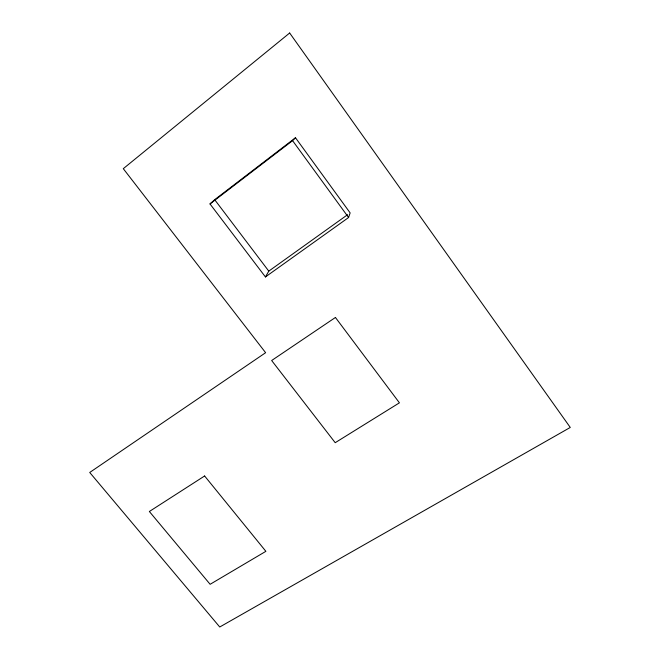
<?xml version="1.0" encoding="UTF-8"?>
<svg xmlns="http://www.w3.org/2000/svg" width="660" height="660" viewBox="0 0 660 660"><rect width="100%" height="100%" fill="white"/><g stroke="black" fill="none" stroke-linecap="round" stroke-linejoin="round"><path stroke-width="0.99" d="M348.587 217.528L350.138 212.891L295.482 137.75L214.673 199.683L210.004 203.932L265.427 276.944L348.587 217.528L292.586 140.662L295.482 137.75M265.427 276.944L268.785 271.128L347.647 214.673M210.004 203.932L292.586 140.662M214.673 199.683L268.785 271.128M289.658 33L123.288 168.671L265.625 352.704L89.727 472.469L219.747 627L570.273 427.449L289.658 33M335.437 317.468L271.656 360.517L335.206 442.695L399.424 402.831L335.437 317.468M204.617 475.984L149.358 511.5L210.127 584.298L265.881 551.323L204.617 475.984"/></g></svg>
